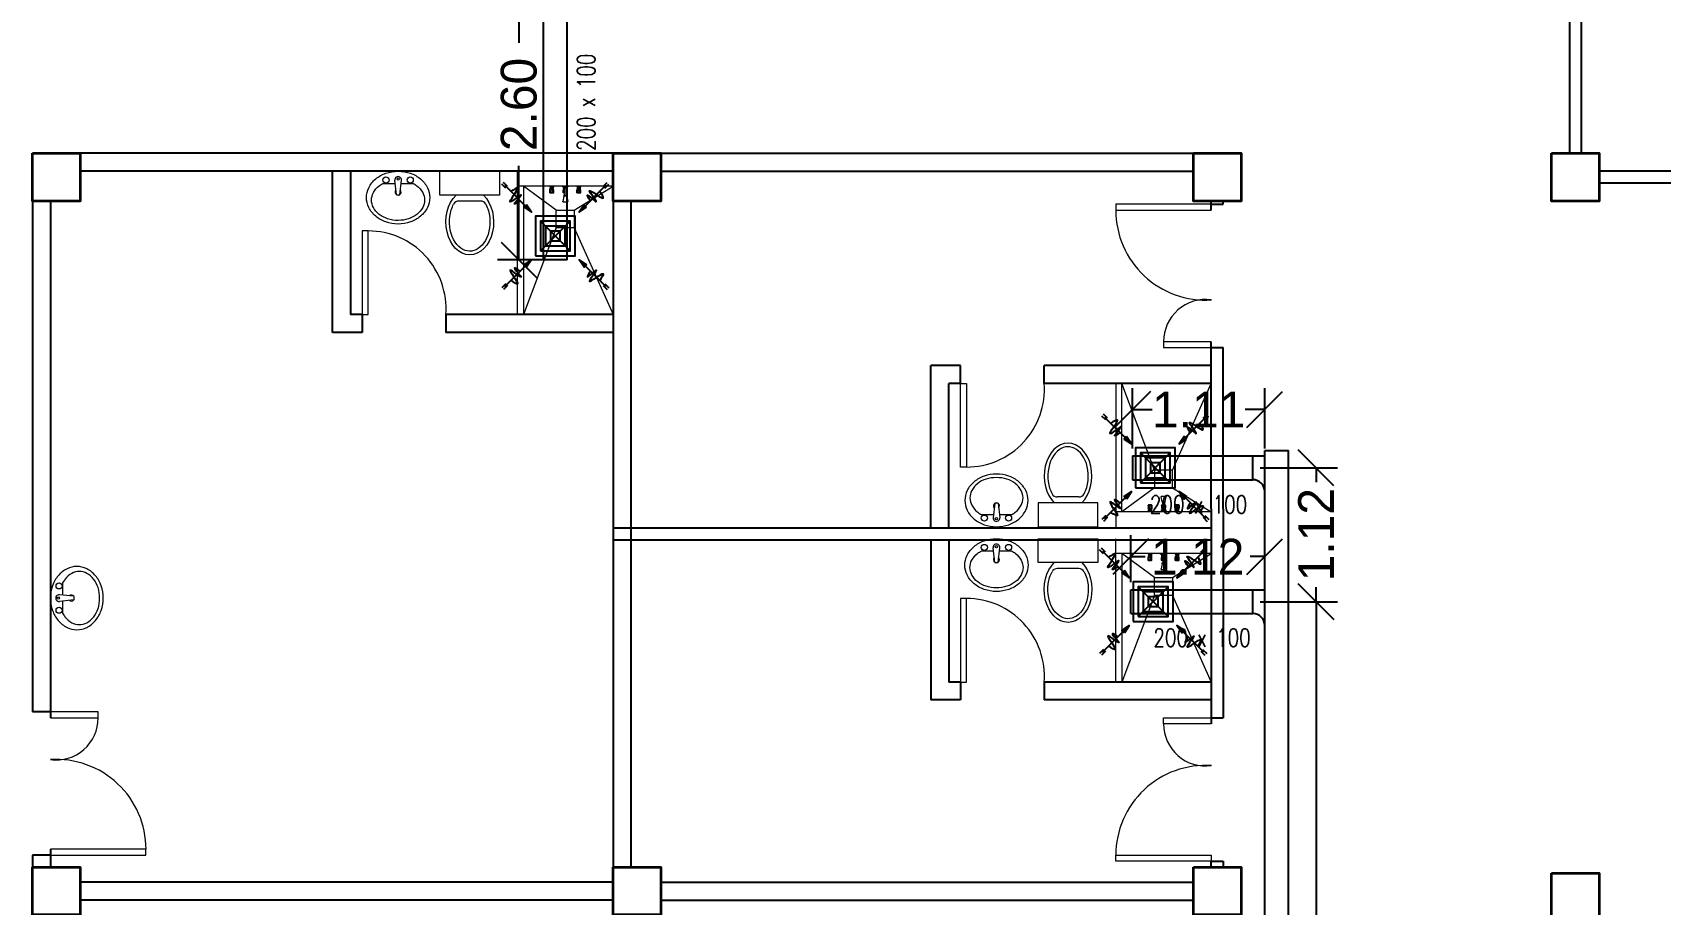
# Model space of a CAD drawing. Header units: inches. Extents: x 57 to 217, y -85 to 29.
# Drawn here: x 156.83 to 170.46, y -62.01 to -54.71 of the extents above; entities that cross this region are included whole.
import ezdxf

# ---------------------------------------------------------------- set-up
doc = ezdxf.new("R2010")
doc.units = ezdxf.units.IN
doc.header["$MEASUREMENT"] = 0
for name, color, linetype in [('AIR', 7, 'Continuous'), ('AIR-00', 8, 'Continuous'), ('AIR-03', 30, 'Continuous'), ('dimen', 7, 'Continuous'), ('ducting label', 7, 'Continuous'), ('exhaust', 7, 'Continuous')]:
    doc.layers.add(name, color=color, linetype=linetype)
doc.styles.add('Arch-Dim', font='simplex.shx', dxfattribs={"width": 0.75})
doc.dimstyles.new('Copy of dimension', dxfattribs={"dimtxt": 0.3, "dimasz": 0.3, "dimexe": 0.18, "dimexo": 0.0625, "dimgap": 0.09, "dimtad": 0, "dimzin": 0, "dimdsep": 46, "dimtxsty": 'Standard', "dimblk": 'OBLIQUE', "dimcen": 0.09, "dimclrd": 256, "dimclre": 256, "dimclrt": 256, "dimadec": 0, "dimazin": 0, "dimtfac": 1, "dimtofl": 0, "dimtmove": 0, "dimatfit": 3, "dimldrblk": 'OBLIQUE', "dimfxl": 1, "dimtolj": 1, "dimtzin": 0, "dimarcsym": 0})

# ---------------------------------------------------------------- blocks, each defined once
blk = doc.blocks.new('GRILL-C-IN')
at = {"layer": 'AIR-00', "ltscale": 3}
for p, q in [((-0.623, 0.601), (-0.674, 0.651)), ((-0.601, 0.623), (-0.651, 0.674)), ((-0.637, 0.637), (-0.3, 0.3)), ((0.637, 0.637), (0.3, 0.3)), ((0.601, 0.623), (0.651, 0.674)), ((0.623, 0.601), (0.674, 0.651)), ((-0.637, -0.637), (-0.3, -0.3)), ((0.637, -0.637), (0.3, -0.3)), ((-0.623, -0.601), (-0.674, -0.651)), ((0.623, -0.601), (0.674, -0.651)), ((-0.601, -0.623), (-0.651, -0.674)), ((0.601, -0.623), (0.651, -0.674))]:
    blk.add_line(p, q, dxfattribs=at)
at = {"layer": 'AIR-00', "color": 50}
for p, q in [((-0.188, 0.187), (0.187, -0.188)), ((0.187, 0.187), (-0.188, -0.188))]:
    blk.add_line(p, q, dxfattribs=at)
at = {"layer": 'AIR-00', "ltscale": 3}
for points in [[(-0.362, 0.393), (-0.393, 0.362), (-0.3, 0.3)], [(0.393, 0.362), (0.362, 0.393), (0.3, 0.3)], [(-0.362, -0.393), (-0.393, -0.362), (-0.3, -0.3)], [(0.393, -0.362), (0.362, -0.393), (0.3, -0.3)]]:
    blk.add_lwpolyline(points, close=True, dxfattribs=at)
at = {"layer": 'AIR-00', "color": 50}
for points in [[(-0.188, -0.188), (0.187, -0.188), (0.187, 0.187), (-0.188, 0.187)], [(-0.125, -0.125), (0.125, -0.125), (0.125, 0.125), (-0.125, 0.125)], [(-0.062, -0.062), (0.062, -0.062), (0.062, 0.062), (-0.062, 0.062)]]:
    blk.add_lwpolyline(points, close=True, dxfattribs=at)
at = {"layer": 'AIR-00', "ltscale": 3}
for points in [[(-0.441, 0.441), (-0.512, 0.404), (-0.432, 0.514), (-0.568, 0.43), (-0.477, 0.6), (-0.561, 0.561)], [(0.441, 0.441), (0.404, 0.512), (0.514, 0.432), (0.43, 0.568), (0.6, 0.477), (0.561, 0.561)], [(-0.441, -0.441), (-0.512, -0.404), (-0.432, -0.514), (-0.568, -0.43), (-0.477, -0.6), (-0.561, -0.561)], [(0.441, -0.441), (0.404, -0.512), (0.514, -0.432), (0.43, -0.568), (0.6, -0.477), (0.561, -0.561)]]:
    blk.add_spline(points, degree=3, dxfattribs=at)
for points in [[(-0.3, 0.3), (-0.362, 0.393), (-0.393, 0.362)], [(0.3, 0.3), (0.393, 0.362), (0.362, 0.393)], [(-0.3, -0.3), (-0.362, -0.393), (-0.393, -0.362)], [(0.3, -0.3), (0.393, -0.362), (0.362, -0.393)]]:
    blk.add_solid(points, dxfattribs=at)
at = {"layer": 'AIR-03', "color": 6}
blk.add_lwpolyline([(-0.25, -0.25), (0.25, -0.25), (0.25, 0.25), (-0.25, 0.25)], close=True, dxfattribs=at)
blk = doc.blocks.new('_Oblique')
at = {"color": 0, "linetype": 'ByBlock', "lineweight": -2}
blk.add_line((-0.5, -0.5), (0.5, 0.5), dxfattribs=at)
blk = doc.blocks.new('*D117')
at = {"layer": 'Defpoints', "color": 0, "transparency": 16777216}
for p in [(167.05, -59.479), (167.58, -59.479), (167.05, -68.884)]:
    blk.add_point(p, dxfattribs=at)
at = {"layer": 'dimen', "lineweight": -2, "transparency": 16777216}
for p, q in [((167.112, -59.479), (167.76, -59.479)), ((167.58, -59.479), (167.58, -63.691)), ((167.58, -68.884), (167.58, -64.671)), ((167.112, -68.884), (167.76, -68.884))]:
    blk.add_line(p, q, dxfattribs=at)
at = {"layer": 'dimen', "lineweight": -2, "transparency": 16777216, "xscale": 0.3, "yscale": 0.3, "zscale": 0.3}
for p, rotation in [((167.58, -59.479), 90), ((167.58, -68.884), 270)]:
    blk.add_blockref('_Oblique', p, dxfattribs=dict(at, rotation=rotation))
at = {"layer": 'dimen', "transparency": 16777216, "insert": (167.58, -64.181), "char_height": 0.3, "attachment_point": 5, "rotation": 90}
blk.add_mtext('\\A1;9.41', dxfattribs=at)
blk = doc.blocks.new('*D118')
at = {"layer": 'Defpoints', "color": 0, "transparency": 16777216}
for p in [(167.05, -58.358), (167.58, -58.358), (167.05, -59.479)]:
    blk.add_point(p, dxfattribs=at)
at = {"layer": 'dimen', "lineweight": -2, "transparency": 16777216}
for p, q in [((167.112, -58.358), (167.76, -58.358)), ((167.58, -58.358), (167.58, -58.478)), ((167.58, -59.479), (167.58, -59.358)), ((167.112, -59.479), (167.76, -59.479))]:
    blk.add_line(p, q, dxfattribs=at)
at = {"layer": 'dimen', "lineweight": -2, "transparency": 16777216, "xscale": 0.3, "yscale": 0.3, "zscale": 0.3}
for p, rotation in [((167.58, -58.358), 90), ((167.58, -59.479), 270)]:
    blk.add_blockref('_Oblique', p, dxfattribs=dict(at, rotation=rotation))
at = {"layer": 'dimen', "transparency": 16777216, "insert": (167.58, -58.918), "char_height": 0.3, "attachment_point": 5, "rotation": 90}
blk.add_mtext('\\A1;1.12', dxfattribs=at)
blk = doc.blocks.new('*D119')
at = {"layer": 'Defpoints', "color": 0, "transparency": 16777216}
for p in [(166.042, -57.87), (166.042, -58.258), (167.15, -58.258)]:
    blk.add_point(p, dxfattribs=at)
at = {"layer": 'dimen', "lineweight": -2, "transparency": 16777216}
for p, q in [((166.042, -58.196), (166.042, -57.69)), ((167.15, -58.196), (167.15, -57.69)), ((166.042, -57.87), (166.206, -57.87)), ((167.15, -57.87), (166.986, -57.87))]:
    blk.add_line(p, q, dxfattribs=at)
at = {"layer": 'dimen', "lineweight": -2, "transparency": 16777216, "xscale": 0.3, "yscale": 0.3, "zscale": 0.3, "rotation": 180}
blk.add_blockref('_Oblique', (166.042, -57.87), dxfattribs=at)
at = {"layer": 'dimen', "lineweight": -2, "transparency": 16777216, "xscale": 0.3, "yscale": 0.3, "zscale": 0.3}
blk.add_blockref('_Oblique', (167.15, -57.87), dxfattribs=at)
at = {"layer": 'dimen', "transparency": 16777216, "insert": (166.596, -57.87), "char_height": 0.3, "attachment_point": 5}
blk.add_mtext('\\A1;1.11', dxfattribs=at)
blk = doc.blocks.new('*D120')
at = {"layer": 'Defpoints', "color": 0, "transparency": 16777216}
for p in [(167.15, -59.102), (166.027, -59.379), (167.15, -59.379)]:
    blk.add_point(p, dxfattribs=at)
at = {"layer": 'dimen', "lineweight": -2, "transparency": 16777216}
for p, q in [((166.027, -59.316), (166.027, -58.922)), ((167.15, -59.316), (167.15, -58.922)), ((166.027, -59.102), (166.148, -59.102)), ((167.15, -59.102), (167.028, -59.102))]:
    blk.add_line(p, q, dxfattribs=at)
at = {"layer": 'dimen', "lineweight": -2, "transparency": 16777216, "xscale": 0.3, "yscale": 0.3, "zscale": 0.3, "rotation": 180}
blk.add_blockref('_Oblique', (166.027, -59.102), dxfattribs=at)
at = {"layer": 'dimen', "lineweight": -2, "transparency": 16777216, "xscale": 0.3, "yscale": 0.3, "zscale": 0.3}
blk.add_blockref('_Oblique', (167.15, -59.102), dxfattribs=at)
at = {"layer": 'dimen', "transparency": 16777216, "insert": (166.588, -59.102), "char_height": 0.3, "attachment_point": 5}
blk.add_mtext('\\A1;1.12', dxfattribs=at)
blk = doc.blocks.new('*D96')
at = {"layer": 'Defpoints', "color": 0, "transparency": 16777216}
for p in [(161.307, -54.015), (160.902, -56.618), (161.307, -56.618)]:
    blk.add_point(p, dxfattribs=at)
at = {"layer": 'dimen', "lineweight": -2, "transparency": 16777216}
for p, q in [((161.244, -54.015), (160.722, -54.015)), ((160.902, -54.015), (160.902, -54.801)), ((160.902, -56.618), (160.902, -55.831)), ((161.244, -56.618), (160.722, -56.618))]:
    blk.add_line(p, q, dxfattribs=at)
at = {"layer": 'dimen', "lineweight": -2, "transparency": 16777216, "xscale": 0.3, "yscale": 0.3, "zscale": 0.3}
for p, rotation in [((160.902, -54.015), 90), ((160.902, -56.618), 270)]:
    blk.add_blockref('_Oblique', p, dxfattribs=dict(at, rotation=rotation))
at = {"layer": 'dimen', "transparency": 16777216, "insert": (160.902, -55.316), "char_height": 0.3, "attachment_point": 5, "rotation": 90}
blk.add_mtext('\\A1;2.60', dxfattribs=at)

msp = doc.modelspace()

# ---------------------------------------------------------------- linework, layer by layer
at = {"color": 8, "linetype": 'ByBlock', "lineweight": 25}
for p, q in [((169.702, -53.101), (169.702, -55.725)), ((169.802, -53.101), (169.802, -55.725)), ((159.34, -57.225), (159.34, -55.875)), ((166.702, -56.202), (166.702, -56.125)), ((166.702, -56.152), (166.802, -56.152)), ((166.802, -56.152), (166.802, -56.125)), ((160.29, -57.075), (160.29, -57.225)), ((166.702, -58.702), (166.702, -57.302)), ((166.702, -57.352), (166.802, -57.352)), ((166.802, -58.702), (166.802, -57.352)), ((166.702, -58.702), (166.702, -60.502)), ((166.802, -58.702), (166.802, -60.452)), ((166.802, -59.102), (166.802, -60.452)), ((166.702, -60.452), (166.802, -60.452)), ((166.702, -61.702), (166.702, -61.652)), ((166.702, -61.652), (166.802, -61.652)), ((166.802, -61.652), (166.802, -61.702))]:
    msp.add_line(p, q, dxfattribs=at)
at = {"color": 8, "lineweight": 25}
for p, q in [((161.69, -55.725), (157.227, -55.725)), ((162.09, -55.725), (166.552, -55.725)), ((161.69, -55.875), (157.227, -55.875)), ((162.09, -55.875), (166.552, -55.875)), ((175.652, -55.875), (169.952, -55.875)), ((175.652, -55.975), (169.952, -55.975)), ((156.827, -56.125), (156.827, -60.402)), ((156.977, -56.125), (156.977, -60.452)), ((161.69, -56.125), (161.69, -61.702)), ((161.84, -56.125), (161.84, -61.702)), ((166.702, -58.863), (161.69, -58.863)), ((166.702, -58.963), (161.69, -58.963)), ((156.977, -60.402), (156.827, -60.402)), ((156.827, -61.602), (156.827, -61.702)), ((156.977, -61.602), (156.827, -61.602)), ((156.977, -61.552), (156.977, -61.702)), ((161.69, -61.827), (157.227, -61.827)), ((162.09, -61.827), (166.552, -61.827)), ((161.69, -61.977), (157.227, -61.977)), ((162.09, -61.977), (166.552, -61.977))]:
    msp.add_line(p, q, dxfattribs=at)
at = {"color": 8, "linetype": 'ByBlock', "lineweight": 9}
for p, q in [((159.49, -55.875), (161.44, -55.875)), ((161.69, -56), (160.89, -56)), ((166.702, -58.727), (165.902, -58.727)), ((166.702, -59.077), (165.902, -59.077)), ((166.802, -59.152), (166.802, -59.102))]:
    msp.add_line(p, q, dxfattribs=at)
at = {"color": 8, "linetype": 'ByBlock', "lineweight": 25, "ltscale": 0.3}
for p, q in [((159.49, -55.875), (159.49, -57.075)), ((159.59, -57.075), (159.49, -57.075)), ((159.59, -57.075), (159.59, -57.225)), ((161.69, -57.075), (160.29, -57.075)), ((159.59, -57.225), (159.34, -57.225)), ((161.69, -57.225), (160.29, -57.225)), ((164.602, -57.502), (164.352, -57.502)), ((164.352, -58.863), (164.352, -57.502)), ((164.602, -57.652), (164.602, -57.502)), ((166.702, -57.502), (165.302, -57.502)), ((165.302, -57.652), (165.302, -57.502)), ((164.602, -57.652), (164.502, -57.652)), ((164.502, -58.863), (164.502, -57.652)), ((166.702, -57.652), (165.302, -57.652)), ((164.352, -58.963), (164.352, -60.302)), ((164.502, -58.963), (164.502, -60.152)), ((164.602, -60.152), (164.502, -60.152)), ((164.602, -60.152), (164.602, -60.302)), ((166.702, -60.152), (165.302, -60.152)), ((165.302, -60.152), (165.302, -60.302)), ((164.602, -60.302), (164.352, -60.302)), ((166.702, -60.302), (165.302, -60.302))]:
    msp.add_line(p, q, dxfattribs=at)
at = {"color": 8, "lineweight": 9}
for p, q in [((160.24, -56.075), (160.24, -55.875)), ((160.24, -55.875), (160.74, -55.875)), ((160.74, -55.875), (160.74, -56.075)), ((159.875, -56.073), (159.862, -55.951)), ((159.904, -56.073), (159.918, -55.951)), ((161.159, -56.001), (161.159, -56)), ((161.193, -56), (161.159, -56)), ((161.159, -56.001), (161.163, -56.007)), ((161.193, -56.001), (161.159, -56.001)), ((161.16, -56.033), (161.162, -56.029)), ((161.16, -56.055), (161.16, -56.033)), ((161.162, -56.021), (161.163, -56.019)), ((161.162, -56.027), (161.162, -56.021)), ((161.19, -56.021), (161.162, -56.021)), ((161.19, -56.007), (161.163, -56.007)), ((161.189, -56.019), (161.163, -56.019)), ((161.163, -56.033), (161.17, -56.033)), ((161.163, -56.046), (161.163, -56.034)), ((161.165, -56.007), (161.165, -56.019)), ((161.17, -56.046), (161.17, -56.034)), ((161.189, -56.033), (161.182, -56.033)), ((161.182, -56.046), (161.182, -56.034)), ((161.188, -56.007), (161.188, -56.019)), ((161.19, -56.021), (161.189, -56.019)), ((161.189, -56.046), (161.189, -56.034)), ((161.193, -56.001), (161.19, -56.007)), ((161.19, -56.027), (161.19, -56.021)), ((161.193, -56.033), (161.191, -56.029)), ((161.193, -56.001), (161.193, -56)), ((161.193, -56.055), (161.193, -56.033)), ((161.261, -56), (161.272, -56.006)), ((161.319, -56), (161.261, -56)), ((161.272, -56.006), (161.307, -56.006)), ((161.307, -56.006), (161.272, -56.006)), ((161.272, -56.006), (161.272, -56.015)), ((161.272, -56.015), (161.307, -56.015)), ((161.273, -56.033), (161.275, -56.029)), ((161.273, -56.055), (161.273, -56.033)), ((161.276, -56.021), (161.277, -56.019)), ((161.282, -56.021), (161.276, -56.021)), ((161.276, -56.027), (161.276, -56.021)), ((161.282, -56.019), (161.277, -56.019)), ((161.277, -56.033), (161.282, -56.033)), ((161.277, -56.046), (161.277, -56.034)), ((161.278, -56.015), (161.278, -56.019)), ((161.282, -56.015), (161.282, -56.078)), ((161.297, -56.015), (161.282, -56.015)), ((161.297, -56.078), (161.297, -56.015)), ((161.303, -56.019), (161.297, -56.019)), ((161.304, -56.021), (161.297, -56.021)), ((161.303, -56.033), (161.297, -56.033)), ((161.301, -56.015), (161.301, -56.019)), ((161.304, -56.021), (161.303, -56.019)), ((161.303, -56.046), (161.303, -56.034)), ((161.304, -56.027), (161.304, -56.021)), ((161.307, -56.033), (161.304, -56.029)), ((161.307, -56.006), (161.319, -56)), ((161.307, -56.015), (161.307, -56.006)), ((161.307, -56.055), (161.307, -56.033)), ((161.421, -56), (161.386, -56)), ((161.386, -56.001), (161.386, -56)), ((161.421, -56.001), (161.386, -56.001)), ((161.386, -56.001), (161.39, -56.007)), ((161.387, -56.033), (161.389, -56.029)), ((161.387, -56.055), (161.387, -56.033)), ((161.389, -56.021), (161.39, -56.019)), ((161.417, -56.021), (161.389, -56.021)), ((161.389, -56.027), (161.389, -56.021)), ((161.417, -56.007), (161.39, -56.007)), ((161.417, -56.019), (161.39, -56.019)), ((161.39, -56.033), (161.398, -56.033)), ((161.39, -56.046), (161.39, -56.034)), ((161.392, -56.007), (161.392, -56.019)), ((161.397, -56.046), (161.397, -56.034)), ((161.417, -56.033), (161.409, -56.033)), ((161.41, -56.046), (161.41, -56.034)), ((161.415, -56.007), (161.415, -56.019)), ((161.421, -56.001), (161.417, -56.007)), ((161.417, -56.021), (161.417, -56.019)), ((161.417, -56.027), (161.417, -56.021)), ((161.417, -56.046), (161.417, -56.034)), ((161.42, -56.033), (161.418, -56.029)), ((161.42, -56.055), (161.42, -56.033)), ((161.421, -56.001), (161.421, -56)), ((160.74, -56.075), (160.24, -56.075)), ((160.58, -56.125), (160.399, -56.125)), ((161.163, -56.057), (161.16, -56.055)), ((161.193, -56.055), (161.16, -56.055)), ((161.163, -56.058), (161.163, -56.057)), ((161.189, -56.057), (161.163, -56.057)), ((161.189, -56.058), (161.163, -56.058)), ((161.189, -56.057), (161.193, -56.055)), ((161.189, -56.058), (161.189, -56.057)), ((161.278, -56.085), (161.269, -56.127)), ((161.27, -56.132), (161.309, -56.132)), ((161.282, -56.055), (161.273, -56.055)), ((161.277, -56.057), (161.273, -56.055)), ((161.282, -56.057), (161.277, -56.057)), ((161.277, -56.058), (161.277, -56.057)), ((161.282, -56.058), (161.277, -56.058)), ((161.278, -56.085), (161.278, -56.078)), ((161.278, -56.078), (161.302, -56.078)), ((161.302, -56.085), (161.278, -56.085)), ((161.302, -56.085), (161.278, -56.085)), ((161.307, -56.055), (161.297, -56.055)), ((161.303, -56.057), (161.297, -56.057)), ((161.303, -56.058), (161.297, -56.058)), ((161.302, -56.078), (161.302, -56.085)), ((161.302, -56.085), (161.311, -56.127)), ((161.303, -56.057), (161.307, -56.055)), ((161.303, -56.058), (161.303, -56.057)), ((161.42, -56.055), (161.387, -56.055)), ((161.39, -56.057), (161.387, -56.055)), ((161.417, -56.057), (161.39, -56.057)), ((161.39, -56.058), (161.39, -56.057)), ((161.417, -56.058), (161.39, -56.058)), ((161.417, -56.057), (161.42, -56.055)), ((161.417, -56.058), (161.417, -56.057)), ((165.593, -58.602), (165.412, -58.602)), ((166.29, -58.641), (166.281, -58.6)), ((166.283, -58.595), (166.322, -58.595)), ((166.315, -58.641), (166.323, -58.6)), ((164.888, -58.654), (164.875, -58.776)), ((164.917, -58.654), (164.93, -58.776)), ((165.252, -58.652), (165.252, -58.852)), ((165.752, -58.652), (165.252, -58.652)), ((165.752, -58.852), (165.752, -58.652)), ((166.176, -58.67), (166.172, -58.672)), ((166.172, -58.672), (166.172, -58.694)), ((166.205, -58.672), (166.172, -58.672)), ((166.172, -58.694), (166.174, -58.698)), ((166.172, -58.726), (166.175, -58.719)), ((166.172, -58.726), (166.172, -58.727)), ((166.206, -58.726), (166.172, -58.726)), ((166.206, -58.727), (166.172, -58.727)), ((166.175, -58.694), (166.183, -58.694)), ((166.175, -58.699), (166.175, -58.705)), ((166.203, -58.705), (166.175, -58.705)), ((166.175, -58.705), (166.175, -58.708)), ((166.202, -58.708), (166.175, -58.708)), ((166.202, -58.719), (166.175, -58.719)), ((166.176, -58.668), (166.176, -58.67)), ((166.202, -58.668), (166.176, -58.668)), ((166.202, -58.67), (166.176, -58.67)), ((166.176, -58.68), (166.176, -58.693)), ((166.177, -58.719), (166.177, -58.708)), ((166.183, -58.68), (166.183, -58.692)), ((166.195, -58.68), (166.195, -58.692)), ((166.202, -58.694), (166.195, -58.694)), ((166.2, -58.719), (166.2, -58.708)), ((166.202, -58.668), (166.202, -58.67)), ((166.202, -58.67), (166.205, -58.672)), ((166.202, -58.68), (166.202, -58.693)), ((166.203, -58.705), (166.202, -58.708)), ((166.206, -58.726), (166.202, -58.719)), ((166.205, -58.694), (166.203, -58.698)), ((166.203, -58.699), (166.203, -58.705)), ((166.205, -58.672), (166.205, -58.694)), ((166.206, -58.726), (166.206, -58.727)), ((166.273, -58.727), (166.285, -58.721)), ((166.331, -58.727), (166.273, -58.727)), ((166.285, -58.711), (166.32, -58.711)), ((166.285, -58.721), (166.285, -58.711)), ((166.285, -58.721), (166.32, -58.721)), ((166.32, -58.721), (166.285, -58.721)), ((166.289, -58.67), (166.286, -58.672)), ((166.295, -58.672), (166.286, -58.672)), ((166.286, -58.672), (166.286, -58.694)), ((166.286, -58.694), (166.288, -58.698)), ((166.288, -58.699), (166.288, -58.705)), ((166.295, -58.705), (166.288, -58.705)), ((166.288, -58.705), (166.289, -58.708)), ((166.295, -58.668), (166.289, -58.668)), ((166.289, -58.668), (166.289, -58.67)), ((166.295, -58.67), (166.289, -58.67)), ((166.289, -58.68), (166.289, -58.693)), ((166.289, -58.694), (166.295, -58.694)), ((166.295, -58.708), (166.289, -58.708)), ((166.315, -58.641), (166.29, -58.641)), ((166.29, -58.641), (166.29, -58.649)), ((166.315, -58.641), (166.29, -58.641)), ((166.29, -58.649), (166.315, -58.649)), ((166.291, -58.711), (166.291, -58.708)), ((166.295, -58.711), (166.295, -58.649)), ((166.31, -58.711), (166.295, -58.711)), ((166.31, -58.649), (166.31, -58.711)), ((166.315, -58.668), (166.31, -58.668)), ((166.315, -58.67), (166.31, -58.67)), ((166.319, -58.672), (166.31, -58.672)), ((166.316, -58.694), (166.31, -58.694)), ((166.316, -58.705), (166.31, -58.705)), ((166.316, -58.708), (166.31, -58.708)), ((166.314, -58.711), (166.314, -58.708)), ((166.315, -58.649), (166.315, -58.641)), ((166.315, -58.668), (166.315, -58.67)), ((166.315, -58.67), (166.319, -58.672)), ((166.315, -58.68), (166.315, -58.693)), ((166.316, -58.699), (166.316, -58.705)), ((166.316, -58.705), (166.316, -58.708)), ((166.319, -58.694), (166.317, -58.698)), ((166.319, -58.672), (166.319, -58.694)), ((166.32, -58.711), (166.32, -58.721)), ((166.32, -58.721), (166.331, -58.727)), ((166.403, -58.67), (166.399, -58.672)), ((166.433, -58.672), (166.399, -58.672)), ((166.399, -58.672), (166.399, -58.694)), ((166.399, -58.694), (166.402, -58.698)), ((166.399, -58.726), (166.402, -58.719)), ((166.433, -58.726), (166.399, -58.726)), ((166.399, -58.726), (166.399, -58.727)), ((166.433, -58.727), (166.399, -58.727)), ((166.402, -58.699), (166.402, -58.705)), ((166.402, -58.705), (166.403, -58.708)), ((166.43, -58.705), (166.402, -58.705)), ((166.43, -58.719), (166.402, -58.719)), ((166.429, -58.668), (166.403, -58.668)), ((166.403, -58.668), (166.403, -58.67)), ((166.429, -58.67), (166.403, -58.67)), ((166.403, -58.68), (166.403, -58.693)), ((166.403, -58.694), (166.41, -58.694)), ((166.429, -58.708), (166.403, -58.708)), ((166.405, -58.719), (166.405, -58.708)), ((166.41, -58.68), (166.41, -58.692)), ((166.422, -58.68), (166.422, -58.692)), ((166.429, -58.694), (166.422, -58.694)), ((166.427, -58.719), (166.427, -58.708)), ((166.429, -58.668), (166.429, -58.67)), ((166.429, -58.67), (166.433, -58.672)), ((166.429, -58.68), (166.429, -58.693)), ((166.43, -58.705), (166.429, -58.708)), ((166.433, -58.694), (166.43, -58.698)), ((166.43, -58.699), (166.43, -58.705)), ((166.433, -58.726), (166.43, -58.719)), ((166.433, -58.672), (166.433, -58.694)), ((166.433, -58.726), (166.433, -58.727)), ((165.252, -58.852), (165.752, -58.852)), ((164.888, -59.15), (164.875, -59.028)), ((164.917, -59.15), (164.93, -59.028)), ((165.252, -59.152), (165.252, -58.952)), ((165.252, -58.952), (165.752, -58.952)), ((165.752, -58.952), (165.752, -59.152)), ((165.752, -59.152), (165.252, -59.152)), ((166.172, -59.078), (166.172, -59.077)), ((166.206, -59.077), (166.172, -59.077)), ((166.172, -59.078), (166.175, -59.084)), ((166.206, -59.078), (166.172, -59.078)), ((166.172, -59.11), (166.174, -59.106)), ((166.172, -59.132), (166.172, -59.11)), ((166.176, -59.134), (166.172, -59.132)), ((166.205, -59.132), (166.172, -59.132)), ((166.202, -59.084), (166.175, -59.084)), ((166.202, -59.096), (166.175, -59.096)), ((166.175, -59.098), (166.175, -59.096)), ((166.175, -59.104), (166.175, -59.098)), ((166.203, -59.098), (166.175, -59.098)), ((166.175, -59.11), (166.183, -59.11)), ((166.176, -59.123), (166.176, -59.111)), ((166.176, -59.136), (166.176, -59.134)), ((166.202, -59.134), (166.176, -59.134)), ((166.202, -59.136), (166.176, -59.136)), ((166.177, -59.084), (166.177, -59.096)), ((166.183, -59.123), (166.183, -59.111)), ((166.202, -59.11), (166.195, -59.11)), ((166.195, -59.123), (166.195, -59.111)), ((166.2, -59.084), (166.2, -59.096)), ((166.206, -59.078), (166.202, -59.084)), ((166.203, -59.098), (166.202, -59.096)), ((166.202, -59.123), (166.202, -59.111)), ((166.202, -59.134), (166.205, -59.132)), ((166.202, -59.136), (166.202, -59.134)), ((166.203, -59.104), (166.203, -59.098)), ((166.205, -59.11), (166.203, -59.106)), ((166.205, -59.132), (166.205, -59.11)), ((166.206, -59.078), (166.206, -59.077)), ((166.273, -59.077), (166.285, -59.083)), ((166.331, -59.077), (166.273, -59.077)), ((166.29, -59.162), (166.281, -59.204)), ((166.285, -59.083), (166.32, -59.083)), ((166.32, -59.083), (166.285, -59.083)), ((166.285, -59.083), (166.285, -59.092)), ((166.285, -59.092), (166.32, -59.092)), ((166.286, -59.11), (166.288, -59.106)), ((166.286, -59.132), (166.286, -59.11)), ((166.295, -59.132), (166.286, -59.132)), ((166.289, -59.134), (166.286, -59.132)), ((166.288, -59.098), (166.289, -59.096)), ((166.295, -59.098), (166.288, -59.098)), ((166.288, -59.104), (166.288, -59.098)), ((166.295, -59.096), (166.289, -59.096)), ((166.289, -59.11), (166.295, -59.11)), ((166.289, -59.123), (166.289, -59.111)), ((166.295, -59.134), (166.289, -59.134)), ((166.289, -59.136), (166.289, -59.134)), ((166.295, -59.136), (166.289, -59.136)), ((166.29, -59.162), (166.29, -59.155)), ((166.29, -59.155), (166.315, -59.155)), ((166.315, -59.162), (166.29, -59.162)), ((166.315, -59.162), (166.29, -59.162)), ((166.291, -59.092), (166.291, -59.096)), ((166.295, -59.092), (166.295, -59.155)), ((166.31, -59.092), (166.295, -59.092)), ((166.31, -59.155), (166.31, -59.092)), ((166.316, -59.096), (166.31, -59.096)), ((166.316, -59.098), (166.31, -59.098)), ((166.316, -59.11), (166.31, -59.11)), ((166.319, -59.132), (166.31, -59.132)), ((166.315, -59.134), (166.31, -59.134)), ((166.315, -59.136), (166.31, -59.136)), ((166.314, -59.092), (166.314, -59.096)), ((166.315, -59.123), (166.315, -59.111)), ((166.315, -59.134), (166.319, -59.132)), ((166.315, -59.136), (166.315, -59.134)), ((166.315, -59.155), (166.315, -59.162)), ((166.315, -59.162), (166.323, -59.204)), ((166.316, -59.098), (166.316, -59.096)), ((166.316, -59.104), (166.316, -59.098)), ((166.319, -59.11), (166.317, -59.106)), ((166.319, -59.132), (166.319, -59.11)), ((166.32, -59.083), (166.331, -59.077)), ((166.32, -59.092), (166.32, -59.083)), ((166.433, -59.077), (166.399, -59.077)), ((166.399, -59.078), (166.399, -59.077)), ((166.433, -59.078), (166.399, -59.078)), ((166.399, -59.078), (166.402, -59.084)), ((166.399, -59.11), (166.402, -59.106)), ((166.399, -59.132), (166.399, -59.11)), ((166.433, -59.132), (166.399, -59.132)), ((166.403, -59.134), (166.399, -59.132)), ((166.43, -59.084), (166.402, -59.084)), ((166.402, -59.098), (166.403, -59.096)), ((166.43, -59.098), (166.402, -59.098)), ((166.402, -59.104), (166.402, -59.098)), ((166.429, -59.096), (166.403, -59.096)), ((166.403, -59.11), (166.41, -59.11)), ((166.403, -59.123), (166.403, -59.111)), ((166.429, -59.134), (166.403, -59.134)), ((166.403, -59.136), (166.403, -59.134)), ((166.429, -59.136), (166.403, -59.136)), ((166.405, -59.084), (166.405, -59.096)), ((166.41, -59.123), (166.41, -59.111)), ((166.429, -59.11), (166.422, -59.11)), ((166.422, -59.123), (166.422, -59.111)), ((166.427, -59.084), (166.427, -59.096)), ((166.43, -59.098), (166.429, -59.096)), ((166.429, -59.123), (166.429, -59.111)), ((166.429, -59.134), (166.433, -59.132)), ((166.429, -59.136), (166.429, -59.134)), ((166.433, -59.078), (166.43, -59.084)), ((166.43, -59.104), (166.43, -59.098)), ((166.433, -59.11), (166.43, -59.106)), ((166.433, -59.078), (166.433, -59.077)), ((166.433, -59.132), (166.433, -59.11)), ((165.593, -59.202), (165.412, -59.202)), ((166.283, -59.209), (166.322, -59.209)), ((157.175, -59.434), (157.053, -59.421)), ((157.175, -59.463), (157.053, -59.477))]:
    msp.add_line(p, q, dxfattribs=at)
at = {"color": 8, "linetype": 'ByBlock', "lineweight": 9, "ltscale": 0.3}
for p, q in [((161.215, -56.2), (160.94, -56)), ((161.365, -56.2), (161.69, -56)), ((161.215, -56.35), (160.94, -57.075)), ((161.365, -56.35), (161.69, -57.075)), ((166.227, -58.377), (165.952, -57.652)), ((166.377, -58.377), (166.702, -57.652)), ((166.227, -58.527), (165.952, -58.727)), ((166.377, -58.527), (166.702, -58.727)), ((166.227, -59.277), (165.952, -59.077)), ((166.377, -59.277), (166.702, -59.077)), ((166.227, -59.427), (165.952, -60.152)), ((166.377, -59.427), (166.702, -60.152))]:
    msp.add_line(p, q, dxfattribs=at)
at = {"color": 8, "lineweight": 35}
for points in [[(156.827, -55.725), (157.227, -55.725), (157.227, -56.125), (156.827, -56.125)], [(161.69, -55.725), (162.09, -55.725), (162.09, -56.125), (161.69, -56.125)], [(166.552, -55.725), (166.952, -55.725), (166.952, -56.125), (166.552, -56.125)], [(156.827, -61.702), (157.227, -61.702), (157.227, -62.102), (156.827, -62.102)], [(161.69, -61.702), (162.09, -61.702), (162.09, -62.102), (161.69, -62.102)], [(166.552, -61.702), (166.952, -61.702), (166.952, -62.102), (166.552, -62.102)]]:
    msp.add_lwpolyline(points, close=True, dxfattribs=at)
at = {"color": 8, "linetype": 'ByBlock', "lineweight": 35}
for points in [[(169.552, -55.725), (169.952, -55.725), (169.952, -56.125), (169.552, -56.125)], [(169.552, -61.751), (169.952, -61.751), (169.952, -62.151), (169.552, -62.151)]]:
    msp.add_lwpolyline(points, close=True, dxfattribs=at)
at = {"color": 8, "lineweight": 9}
for points in [[(160.155, -56.096, -0.11576), (160.135, -56.178, -0.104047), (160.077, -56.252, -0.090875), (159.993, -56.299, -0.083344), (159.89, -56.317, -0.083344), (159.786, -56.299, -0.090875), (159.702, -56.252, -0.104047), (159.644, -56.178, -0.11576), (159.625, -56.096, -0.11576), (159.644, -56.013, -0.104047), (159.702, -55.939, -0.090875), (159.786, -55.892, -0.083344), (159.89, -55.875, -0.083344), (159.993, -55.892, -0.090875), (160.077, -55.939, -0.104047), (160.135, -56.013, -0.11576)], [(165.167, -59.173, -0.11576), (165.148, -59.255, -0.104047), (165.09, -59.329, -0.090875), (165.006, -59.376, -0.083344), (164.902, -59.394, -0.083344), (164.799, -59.376, -0.090875), (164.715, -59.329, -0.104047), (164.657, -59.255, -0.11576), (164.637, -59.173, -0.11576), (164.657, -59.09, -0.104047), (164.715, -59.017, -0.090875), (164.799, -58.969, -0.083344), (164.902, -58.952, -0.083344), (165.006, -58.969, -0.090875), (165.09, -59.017, -0.104047), (165.148, -59.09, -0.11576)], [(157.198, -59.714, 0.11576), (157.281, -59.695, 0.104047), (157.355, -59.636, 0.090875), (157.402, -59.552, 0.083344), (157.419, -59.449, 0.083344), (157.402, -59.345, 0.090875), (157.355, -59.262, 0.104047), (157.281, -59.203, 0.11576), (157.198, -59.184, 0.11576), (157.116, -59.203, 0.104047), (157.042, -59.262, 0.090875), (156.995, -59.345, 0.083344), (156.977, -59.449, 0.083344), (156.995, -59.552, 0.090875), (157.042, -59.636, 0.104047), (157.116, -59.695, 0.11576)]]:
    msp.add_lwpolyline(points, format="xyb", close=True, dxfattribs=at)
at = {"color": 8, "linetype": 'ByBlock', "lineweight": 9, "ltscale": 0.3}
for points in [[(160.94, -56), (160.94, -57.075), (160.89, -57.075), (160.89, -55.875), (160.89, -55.875)], [(165.952, -58.727), (165.952, -57.652), (165.902, -57.652), (165.902, -58.852), (165.902, -58.852)], [(165.952, -59.077), (165.952, -60.152), (165.902, -60.152), (165.902, -58.952), (165.902, -58.952)]]:
    msp.add_lwpolyline(points, dxfattribs=at)
at = {"color": 8, "lineweight": 9}
for points in [[(160.112, -56.117, -0.124838), (160.096, -56.179, -0.105788), (160.047, -56.237, -0.086697), (159.977, -56.273, -0.076776), (159.89, -56.287, -0.076776), (159.802, -56.273, -0.086697), (159.732, -56.237, -0.105788), (159.683, -56.179, -0.124838), (159.667, -56.117, -0.124838), (159.683, -56.054, -0.105788), (159.732, -55.997, -0.040067), (159.763, -55.977), (159.865, -55.977, -0.040067)], [(159.914, -55.977), (160.016, -55.977, -0.040067), (160.047, -55.997, -0.105788), (160.096, -56.054, -0.124838), (160.112, -56.117, -0.124838)], [(165.125, -58.61, 0.124838), (165.109, -58.547, 0.105788), (165.06, -58.49, 0.086697), (164.99, -58.453, 0.076776), (164.902, -58.44, 0.076776), (164.815, -58.453, 0.086697), (164.745, -58.49, 0.105788), (164.696, -58.547, 0.124838), (164.68, -58.61, 0.124838), (164.696, -58.672, 0.105788), (164.745, -58.73, 0.040067), (164.776, -58.75), (164.878, -58.75, 0.040067)], [(164.927, -58.75), (165.029, -58.75, 0.040067), (165.06, -58.73, 0.105788), (165.109, -58.672, 0.124838), (165.125, -58.61, 0.124838)], [(165.125, -59.194, -0.124838), (165.109, -59.256, -0.105788), (165.06, -59.314, -0.086697), (164.99, -59.35, -0.076776), (164.902, -59.364, -0.076776), (164.815, -59.35, -0.086697), (164.745, -59.314, -0.105788), (164.696, -59.256, -0.124838), (164.68, -59.194, -0.124838), (164.696, -59.131, -0.105788), (164.745, -59.074, -0.040067), (164.776, -59.054), (164.878, -59.054, -0.040067)], [(164.927, -59.054), (165.029, -59.054, -0.040067), (165.06, -59.074, -0.105788), (165.109, -59.131, -0.124838), (165.125, -59.194, -0.124838)], [(157.219, -59.671, 0.124838), (157.282, -59.656, 0.105788), (157.34, -59.606, 0.086697), (157.376, -59.537, 0.076776), (157.389, -59.449, 0.076776), (157.376, -59.361, 0.086697), (157.34, -59.292, 0.105788), (157.282, -59.242, 0.124838), (157.219, -59.226, 0.124838), (157.157, -59.242, 0.105788), (157.099, -59.292, 0.040067), (157.079, -59.322), (157.079, -59.425, 0.040067)], [(157.079, -59.473), (157.079, -59.576, 0.040067), (157.099, -59.606, 0.105788), (157.157, -59.656, 0.124838), (157.219, -59.671, 0.124838)]]:
    msp.add_lwpolyline(points, format="xyb", dxfattribs=at)
at = {"color": 8, "lineweight": 13, "ltscale": 0.03}
for points in [[(166.702, -56.202), (166.702, -56.152), (165.902, -56.152), (165.902, -56.202)], [(159.59, -57.075), (159.64, -57.075), (159.64, -56.375), (159.59, -56.375)], [(166.702, -57.352), (166.702, -57.302), (166.302, -57.302), (166.302, -57.352)], [(164.602, -57.652), (164.652, -57.652), (164.652, -58.352), (164.602, -58.352)], [(164.602, -60.152), (164.652, -60.152), (164.652, -59.452), (164.602, -59.452)], [(156.977, -60.402), (156.977, -60.452), (157.377, -60.452), (157.377, -60.402)], [(166.702, -60.452), (166.702, -60.502), (166.302, -60.502), (166.302, -60.452)], [(166.702, -61.602), (166.702, -61.652), (165.902, -61.652), (165.902, -61.602)]]:
    msp.add_lwpolyline(points, close=True, dxfattribs=at)
at = {"color": 8, "linetype": 'ByBlock', "lineweight": 9, "ltscale": 0.03}
for points in [[(161.215, -56.2), (161.365, -56.2), (161.365, -56.35), (161.215, -56.35)], [(166.227, -58.527), (166.377, -58.527), (166.377, -58.377), (166.227, -58.377)], [(166.227, -59.277), (166.377, -59.277), (166.377, -59.427), (166.227, -59.427)]]:
    msp.add_lwpolyline(points, close=True, dxfattribs=at)
at = {"color": 8, "lineweight": 13, "ltscale": 0.03}
msp.add_lwpolyline([(156.977, -61.602), (157.777, -61.602), (157.777, -61.552), (156.977, -61.552)], dxfattribs=at)
at = {"color": 8, "lineweight": 9}
for centre, radius in [((159.788, -55.948), 0.0255), ((159.89, -55.941), 0.0095), ((159.991, -55.948), 0.0255), ((164.801, -58.779), 0.0255), ((164.902, -58.785), 0.0095), ((165.004, -58.779), 0.0255), ((164.801, -59.025), 0.0255), ((164.902, -59.018), 0.0095), ((165.004, -59.025), 0.0255), ((157.05, -59.347), 0.0255), ((157.044, -59.449), 0.0095), ((157.05, -59.551), 0.0255)]:
    msp.add_circle(centre, radius, dxfattribs=at)
for centre, radius, start, end in [((159.89, -55.948), 0.028, 353.7545, 186.2455), ((159.89, -56.05), 0.025, 138.7978, 233.6932), ((159.89, -56.05), 0.025, 306.3068, 41.2022), ((159.89, -55.979), 0.0948, 261.2026, 278.7974), ((159.89, -56.05), 0.025, 251.3793, 288.6207), ((160.399, -56.175), 0.05, 90, 151.9916), ((160.58, -56.175), 0.05, 28.1501, 90), ((164.861, -58.65), 0.228, 129.8268, 153.5873), ((164.886, -58.68), 0.267, 109.0569, 129.8268), ((164.902, -58.727), 0.317, 90, 109.0569), ((164.902, -58.727), 0.317, 70.9431, 90), ((164.919, -58.68), 0.267, 50.1732, 70.9431), ((164.943, -58.65), 0.228, 26.4127, 50.1732), ((164.823, -58.631), 0.185, 153.5873, 180), ((164.823, -58.631), 0.185, 180, 206.4127), ((164.982, -58.631), 0.185, 360, 26.4127), ((164.982, -58.631), 0.185, 333.5873, 0), ((165.412, -58.552), 0.05, 208.0084, 270), ((165.593, -58.552), 0.05, 270, 331.8499), ((164.861, -58.612), 0.228, 206.4127, 230.1732), ((164.902, -58.779), 0.028, 173.7545, 6.2455), ((164.902, -58.677), 0.025, 126.3068, 221.2022), ((164.902, -58.748), 0.0948, 81.2026, 98.7974), ((164.902, -58.677), 0.025, 71.3793, 108.6207), ((164.902, -58.677), 0.025, 318.7978, 53.6932), ((164.943, -58.612), 0.228, 309.8268, 333.5873), ((164.886, -58.582), 0.267, 230.1732, 250.9431), ((164.902, -58.535), 0.317, 250.9431, 270), ((164.902, -58.535), 0.317, 270, 289.0569), ((164.919, -58.582), 0.267, 289.0569, 309.8268), ((164.902, -59.025), 0.028, 353.7545, 186.2455), ((164.902, -59.127), 0.025, 138.7978, 233.6932), ((164.902, -59.056), 0.0948, 261.2026, 278.7974), ((164.902, -59.127), 0.025, 251.3793, 288.6207), ((164.902, -59.127), 0.025, 306.3068, 41.2022), ((165.412, -59.252), 0.05, 90, 151.9916), ((165.593, -59.252), 0.05, 28.1501, 90), ((157.05, -59.449), 0.028, 83.7545, 276.2455), ((157.152, -59.449), 0.025, 36.3068, 131.2022), ((157.082, -59.449), 0.0948, 351.2026, 8.7974), ((157.152, -59.449), 0.025, 341.3793, 18.6207), ((157.152, -59.449), 0.025, 228.7978, 323.6932)]:
    msp.add_arc(centre, radius, start, end, dxfattribs=at)
at = {"color": 8, "lineweight": 13, "ltscale": 0.03}
for centre, radius, start, end in [((166.654, -56.202), 0.752, 180, 273.6952), ((159.64, -57.027), 0.652, 355.7578, 90), ((166.655, -57.302), 0.353, 82.3719, 180), ((164.652, -57.7), 0.652, 270, 4.2422), ((164.652, -60.104), 0.652, 355.7578, 90), ((157.024, -60.452), 0.353, 262.3719, 0), ((166.655, -60.502), 0.353, 180, 277.6281), ((157.026, -61.552), 0.752, 0, 93.6952), ((166.654, -61.602), 0.752, 86.3048, 180)]:
    msp.add_arc(centre, radius, start, end, dxfattribs=at)
at = {"color": 8, "lineweight": 9, "extrusion": (-4.99074e-41, -2.88216e-41, -1)}
for centre, major_axis, start_param, end_param in [((161.15, -56.045), (-0.00896, 0.00896), 2.418785, 3.129871), ((161.148, -56.04), (-0.0118, 0.0118), 1.703115, 1.83534), ((161.158, -56.027), (-0.00268, 0.00268), 2.356082, 2.850023), ((161.159, -56.034), (-0.00268, 0.00268), 1.728443, 2.356082), ((161.174, -56.034), (-0.00268, -0.00268), 0.785286, 1.412925), ((161.181, -56.046), (-0.00738, -0.00738), 6.21008, 6.994878), ((161.181, -56.039), (-0.00887, 0.00887), -0.157871, 0.203142), ((161.176, -56.032), (-0.00268, 0.00268), 0.203142, 1.36743), ((161.171, -56.039), (-0.00887, -0.00887), 2.938226, 3.299239), ((161.172, -56.046), (-0.00738, -0.00738), 4.000472, 4.78527), ((161.178, -56.034), (-0.00268, -0.00268), 3.299239, 3.926878), ((161.193, -56.034), (-0.00268, -0.00268), 0.785286, 1.412925), ((161.202, -56.045), (-0.00896, 0.00896), -1.559299, -0.848214), ((161.194, -56.027), (-0.00268, 0.00268), -1.279452, -0.785511), ((161.204, -56.04), (-0.0118, 0.0118), -0.264769, -0.132543), ((161.264, -56.045), (-0.00896, 0.00896), 2.418785, 3.129871), ((161.272, -56.027), (-0.00268, -0.00268), 3.926878, 4.42082), ((161.262, -56.04), (-0.0118, -0.0118), 3.273911, 3.406137), ((161.273, -56.034), (-0.00268, -0.00268), 3.299239, 3.926878), ((161.307, -56.034), (-0.00268, 0.00268), -0.785511, -0.157871), ((161.316, -56.045), (-0.00896, -0.00896), 0.011497, 0.722582), ((161.308, -56.027), (-0.00268, 0.00268), -1.279452, -0.785511), ((161.318, -56.04), (-0.0118, -0.0118), 1.306028, 1.438253), ((161.378, -56.045), (-0.00896, -0.00896), 3.989582, 4.700667), ((161.375, -56.04), (-0.0118, 0.0118), 1.703115, 1.83534), ((161.386, -56.027), (-0.00268, -0.00268), 3.926878, 4.42082), ((161.387, -56.034), (-0.00268, -0.00268), 3.299239, 3.926878), ((161.401, -56.034), (-0.00268, -0.00268), 0.785286, 1.412925), ((161.408, -56.046), (-0.00738, 0.00738), 4.639283, 5.424081), ((161.408, -56.039), (-0.00887, -0.00887), 1.412925, 1.773938), ((161.403, -56.032), (-0.00268, 0.00268), 0.203142, 1.36743), ((161.399, -56.039), (-0.00887, 0.00887), 1.36743, 1.728443), ((161.399, -56.046), (-0.00738, -0.00738), 4.000472, 4.78527), ((161.406, -56.034), (-0.00268, -0.00268), 3.299239, 3.926878), ((161.421, -56.027), (-0.00268, -0.00268), 0.291344, 0.785286), ((161.432, -56.04), (-0.0118, 0.0118), -0.264769, -0.132543), ((161.42, -56.034), (-0.00268, 0.00268), -0.785511, -0.157871), ((161.429, -56.045), (-0.00896, 0.00896), -1.559299, -0.848214), ((161.176, -56.051), (-0.00268, 0.00268), 3.214474, 4.639283), ((161.273, -56.128), (-0.00268, -0.00268), 6.066508, 7.43657), ((161.403, -56.051), (-0.00268, -0.00268), 4.78527, 6.21008), ((166.163, -59.123), (0.00896, -0.00896), 5.560378, 6.271464), ((166.171, -59.104), (0.00268, -0.00268), 5.497675, 5.991616), ((166.16, -59.117), (-0.0118, -0.0118), 3.273911, 3.406137), ((166.172, -59.111), (0.00268, -0.00268), 4.870036, 5.497675), ((166.194, -59.116), (0.00887, -0.00887), 2.983721, 3.344735), ((166.186, -59.111), (-0.00268, -0.00268), 0.785286, 1.412925), ((166.193, -59.123), (0.00738, -0.00738), 1.497691, 2.282489), ((166.189, -59.128), (-0.00268, -0.00268), -1.497915, -0.073106), ((166.189, -59.109), (-0.00268, -0.00268), 1.773938, 2.938226), ((166.184, -59.116), (0.00887, -0.00887), 4.509022, 4.870036), ((166.184, -59.123), (-0.00738, -0.00738), 4.000472, 4.78527), ((166.191, -59.111), (-0.00268, -0.00268), 3.299239, 3.926878), ((166.206, -59.111), (0.00268, -0.00268), 2.356082, 2.983721), ((166.214, -59.123), (-0.00896, -0.00896), 0.011497, 0.722582), ((166.207, -59.104), (0.00268, -0.00268), 1.862141, 2.356082), ((166.217, -59.117), (-0.0118, -0.0118), 1.306028, 1.438253), ((166.277, -59.123), (-0.00896, -0.00896), 3.989582, 4.700667), ((166.274, -59.117), (0.0118, -0.0118), 4.844707, 4.976933), ((166.285, -59.104), (-0.00268, -0.00268), 3.926878, 4.42082), ((166.285, -59.111), (-0.00268, -0.00268), 3.299239, 3.926878), ((166.319, -59.111), (-0.00268, -0.00268), 0.785286, 1.412925), ((166.328, -59.123), (-0.00896, -0.00896), 0.011497, 0.722582), ((166.32, -59.104), (-0.00268, -0.00268), 0.291344, 0.785286), ((166.331, -59.117), (0.0118, -0.0118), 2.876824, 3.009049), ((166.39, -59.123), (0.00896, -0.00896), 5.560378, 6.271464), ((166.388, -59.117), (-0.0118, -0.0118), 3.273911, 3.406137), ((166.398, -59.104), (0.00268, -0.00268), 5.497675, 5.991616), ((166.399, -59.111), (0.00268, -0.00268), 4.870036, 5.497675), ((166.414, -59.111), (-0.00268, -0.00268), 0.785286, 1.412925), ((166.42, -59.123), (0.00738, -0.00738), 1.497691, 2.282489), ((166.421, -59.116), (0.00887, -0.00887), 2.983721, 3.344735), ((166.416, -59.109), (-0.00268, -0.00268), 1.773938, 2.938226), ((166.416, -59.128), (-0.00268, -0.00268), -1.497915, -0.073106), ((166.411, -59.116), (0.00887, -0.00887), 4.509022, 4.870036), ((166.412, -59.123), (-0.00738, -0.00738), 4.000472, 4.78527), ((166.418, -59.111), (-0.00268, -0.00268), 3.299239, 3.926878), ((166.433, -59.111), (0.00268, -0.00268), 2.356082, 2.983721), ((166.442, -59.123), (-0.00896, -0.00896), 0.011497, 0.722582), ((166.434, -59.104), (0.00268, -0.00268), 1.862141, 2.356082), ((166.444, -59.117), (0.0118, -0.0118), 2.876824, 3.009049), ((166.285, -59.206), (0.00268, -0.00268), 1.354119, 2.724181)]:
    msp.add_ellipse(centre, major_axis=major_axis, ratio=1, start_param=start_param, end_param=end_param, dxfattribs=at)
at = {"color": 8, "lineweight": 9, "extrusion": (0, 0, -1)}
for centre in [(160.49, -56.3), (165.502, -59.377)]:
    msp.add_ellipse(centre, major_axis=(0, 0.275), ratio=0.727273, start_param=0.612555, end_param=5.670631, dxfattribs=at)
at = {"color": 8, "lineweight": 9}
for centre, major_axis, ratio, start_param, end_param in [((161.307, -56.128), (-0.00268, 0.00268), 1, 2.92514, 4.295202), ((165.502, -58.427), (0, -0.275), 0.727273, 0.612555, 5.670631), ((166.285, -58.598), (-0.00268, 0.00268), 1, 6.066508, 7.43657), ((166.163, -58.681), (-0.00896, -0.00896), 1, 2.418785, 3.129871), ((166.16, -58.686), (-0.0118, -0.0118), 1, 1.703115, 1.83534), ((166.171, -58.699), (-0.00268, -0.00268), 1, 2.356082, 2.850023), ((166.172, -58.693), (-0.00268, -0.00268), 1, 1.728443, 2.356082), ((166.193, -58.681), (-0.00738, 0.00738), 1, 6.21008, 6.994878), ((166.186, -58.692), (-0.00268, 0.00268), 1, 0.785286, 1.412925), ((166.194, -58.687), (-0.00887, -0.00887), 1, -0.157871, 0.203142), ((166.189, -58.676), (-0.00268, -0.00268), 1, 3.214474, 4.639283), ((166.189, -58.695), (-0.00268, -0.00268), 1, 0.203142, 1.36743), ((166.184, -58.681), (-0.00738, 0.00738), 1, 4.000472, 4.78527), ((166.184, -58.687), (-0.00887, 0.00887), 1, 2.938226, 3.299239), ((166.191, -58.692), (-0.00268, 0.00268), 1, 3.299239, 3.926878), ((166.214, -58.681), (-0.00896, -0.00896), 1, -1.559299, -0.848214), ((166.206, -58.693), (-0.00268, 0.00268), 1, 0.785286, 1.412925), ((166.217, -58.686), (-0.0118, -0.0118), 1, -0.264769, -0.132543), ((166.207, -58.699), (-0.00268, -0.00268), 1, -1.279452, -0.785511), ((166.277, -58.681), (-0.00896, -0.00896), 1, 2.418785, 3.129871), ((166.274, -58.686), (-0.0118, 0.0118), 1, 3.273911, 3.406137), ((166.285, -58.699), (-0.00268, 0.00268), 1, 3.926878, 4.42082), ((166.285, -58.693), (-0.00268, 0.00268), 1, 3.299239, 3.926878), ((166.328, -58.681), (-0.00896, 0.00896), 1, 0.011497, 0.722582), ((166.319, -58.693), (-0.00268, -0.00268), 1, -0.785511, -0.157871), ((166.331, -58.686), (-0.0118, 0.0118), 1, 1.306028, 1.438253), ((166.32, -58.699), (-0.00268, -0.00268), 1, -1.279452, -0.785511), ((166.39, -58.681), (-0.00896, 0.00896), 1, 3.989582, 4.700667), ((166.388, -58.686), (-0.0118, -0.0118), 1, 1.703115, 1.83534), ((166.399, -58.693), (-0.00268, 0.00268), 1, 3.299239, 3.926878), ((166.398, -58.699), (-0.00268, 0.00268), 1, 3.926878, 4.42082), ((166.42, -58.681), (-0.00738, -0.00738), 1, 4.639283, 5.424081), ((166.414, -58.692), (-0.00268, 0.00268), 1, 0.785286, 1.412925), ((166.421, -58.687), (-0.00887, 0.00887), 1, 1.412925, 1.773938), ((166.416, -58.676), (-0.00268, 0.00268), 1, 4.78527, 6.21008), ((166.416, -58.695), (-0.00268, -0.00268), 1, 0.203142, 1.36743), ((166.412, -58.681), (-0.00738, 0.00738), 1, 4.000472, 4.78527), ((166.411, -58.687), (-0.00887, -0.00887), 1, 1.36743, 1.728443), ((166.418, -58.692), (-0.00268, 0.00268), 1, 3.299239, 3.926878), ((166.442, -58.681), (-0.00896, -0.00896), 1, -1.559299, -0.848214), ((166.433, -58.693), (-0.00268, -0.00268), 1, -0.785511, -0.157871), ((166.444, -58.686), (-0.0118, -0.0118), 1, -0.264769, -0.132543), ((166.434, -58.699), (-0.00268, 0.00268), 1, 0.291344, 0.785286), ((166.32, -59.206), (0.00268, -0.00268), 1, -0.216453, 1.153609)]:
    msp.add_ellipse(centre, major_axis=major_axis, ratio=ratio, start_param=start_param, end_param=end_param, dxfattribs=at)
at = {"color": 8, "lineweight": 9, "extrusion": (-4.99074e-41, 2.88216e-41, -1)}
msp.add_ellipse((166.32, -58.598), major_axis=(-0.00268, -0.00268), ratio=1, start_param=2.92514, end_param=4.295202, dxfattribs=at)
at = {"color": 8, "lineweight": 9}
for points in [[(160.625, -56.151), (160.633, -56.168), (160.641, -56.186), (160.668, -56.277), (160.662, -56.364), (160.605, -56.496), (160.555, -56.537), (160.457, -56.55), (160.404, -56.524), (160.33, -56.413), (160.312, -56.33), (160.328, -56.216), (160.34, -56.181), (160.355, -56.151)], [(165.637, -58.575), (165.646, -58.559), (165.653, -58.541), (165.68, -58.45), (165.675, -58.363), (165.617, -58.231), (165.567, -58.19), (165.469, -58.176), (165.417, -58.202), (165.343, -58.313), (165.325, -58.397), (165.341, -58.511), (165.352, -58.546), (165.368, -58.575)], [(165.637, -59.228), (165.646, -59.245), (165.653, -59.263), (165.68, -59.354), (165.675, -59.441), (165.617, -59.573), (165.567, -59.614), (165.469, -59.627), (165.417, -59.602), (165.343, -59.49), (165.325, -59.407), (165.341, -59.293), (165.352, -59.258), (165.368, -59.228)]]:
    msp.add_open_spline(points, degree=3, knots=[0.937253, 0.937253, 0.937253, 0.937253, 1.185372, 1.185372, 2.113864, 2.113864, 3.042356, 3.042356, 3.970847, 3.970847, 4.899339, 4.899339, 5.346062, 5.346062, 5.346062, 5.346062], dxfattribs=at)
at = {"layer": 'exhaust'}
for p, q in [((161.107, -56.618), (161.107, -54.115)), ((161.307, -56.618), (161.307, -54.015)), ((161.307, -56.618), (161.107, -56.618)), ((167.15, -73.251), (167.15, -58.212)), ((167.15, -58.212), (167.35, -58.212)), ((167.35, -73.351), (167.35, -58.212)), ((166.042, -58.258), (167.15, -58.258)), ((166.042, -58.258), (166.042, -58.458)), ((167.05, -58.458), (167.05, -58.258)), ((166.042, -58.458), (167.05, -58.458)), ((166.027, -59.379), (167.15, -59.379)), ((166.027, -59.579), (166.027, -59.379)), ((167.05, -59.579), (167.05, -59.379)), ((166.027, -59.579), (167.05, -59.579))]:
    msp.add_line(p, q, dxfattribs=at)
for centre in [(167.05, -58.558), (167.05, -59.679)]:
    msp.add_arc(centre, 0.1, 0, 90, dxfattribs=at)

# ---------------------------------------------------------------- block references
at = {"layer": 'AIR', "xscale": 0.6658363358532475, "yscale": 0.6658363358532475, "zscale": 0.6658363358532475}
for p in [(161.207, -56.417), (166.233, -58.358), (166.215, -59.479)]:
    msp.add_blockref('GRILL-C-IN', p, dxfattribs=at)

# ---------------------------------------------------------------- texts
at = {"layer": 'ducting label', "color": 240, "linetype": 'Continuous', "lineweight": 25, "true_color": 0xed1f24, "insert": (161.39, -55.705), "char_height": 0.15, "attachment_point": 1, "rotation": 90, "style": 'Arch-Dim'}
msp.add_mtext_dynamic_manual_height_columns('\\A1;200 x 100', width=1.19515, gutter_width=1.011, heights=[0], dxfattribs=at)
at = {"layer": 'ducting label', "color": 3, "linetype": 'Continuous', "lineweight": 25, "char_height": 0.15, "attachment_point": 1, "style": 'Arch-Dim'}
for insert in [(166.188, -58.59), (166.217, -59.706)]:
    msp.add_mtext_dynamic_manual_height_columns('\\A1;{\\C240;\\c2367469;200 x 100}', width=1.19515, gutter_width=1.011, heights=[0], dxfattribs=dict(at, insert=insert))

# ---------------------------------------------------------------- dimensions: what is measured, and where the dimension line sits
at = {"layer": 'dimen'}
for base, p1, p2, picture, middle in [((160.902, -56.618), (161.307, -54.015), (161.307, -56.618), '*D96', (160.902, -55.316)), ((167.58, -58.358), (167.05, -59.479), (167.05, -58.358), '*D118', (167.58, -58.918)), ((167.5799, -59.4787), (167.0498, -68.8838), (167.0498, -59.4787), '*D117', (167.5799, -64.1812))]:
    dim = msp.add_linear_dim(base=base, p1=p1, p2=p2, angle=90, dimstyle='Copy of dimension', dxfattribs=at)
    dim.commit()
    dim.dimension.update_dxf_attribs({"geometry": picture, "text_midpoint": middle})
for base, p1, p2, picture, middle in [((166.042, -57.87), (167.15, -58.258), (166.042, -58.258), '*D119', (166.596, -57.87)), ((167.15, -59.102), (166.027, -59.379), (167.15, -59.379), '*D120', (166.588, -59.102))]:
    dim = msp.add_linear_dim(base=base, p1=p1, p2=p2, dimstyle='Copy of dimension', dxfattribs=at)
    dim.commit()
    dim.dimension.update_dxf_attribs({"geometry": picture, "text_midpoint": middle})

doc.saveas('drawing.dxf')
